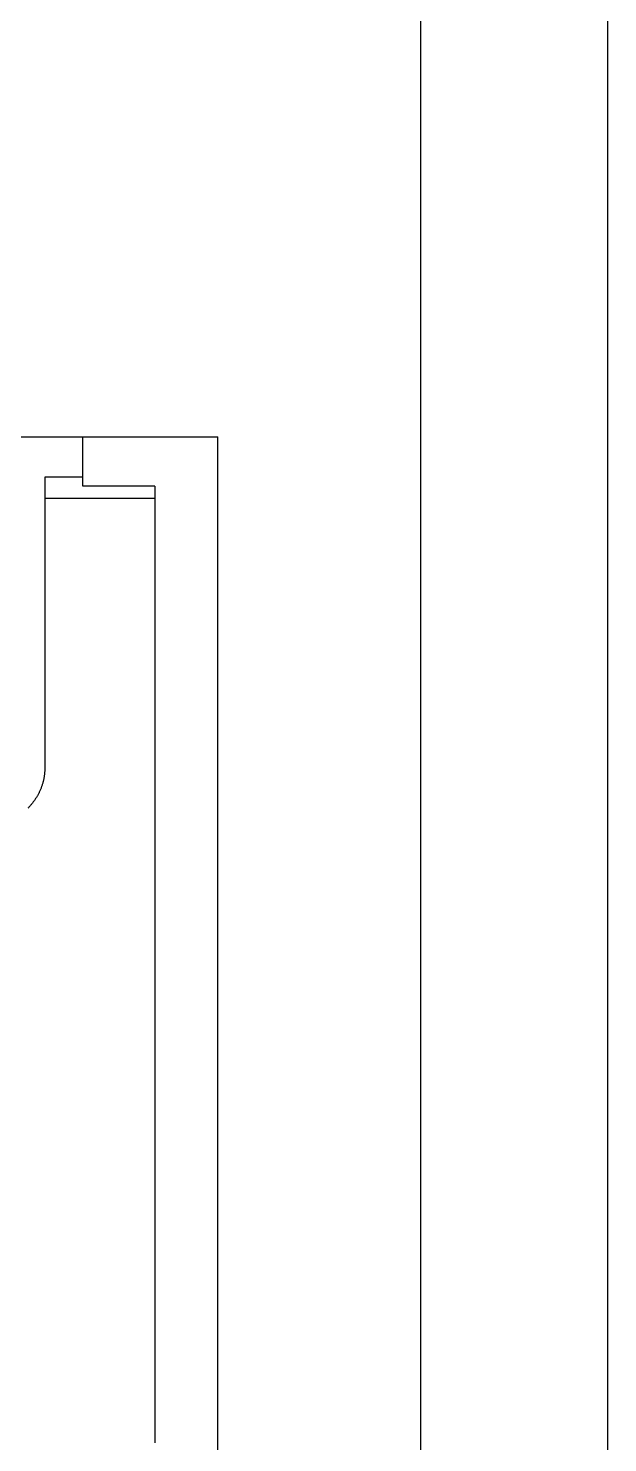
# Model space of a CAD drawing. Header units: inches. Extents: x 9000 to 22395, y 8106 to 17135.
# Drawn here: x 10586.1 to 10630.9, y 8439.4 to 8548.8 of the extents above; entities that cross this region are included whole.
import ezdxf

# ---------------------------------------------------------------- set-up
doc = ezdxf.new("R2010")
doc.units = ezdxf.units.IN
doc.header["$MEASUREMENT"] = 0
doc.layers.add('20000_FRONT_O', color=7, linetype='Continuous')

msp = doc.modelspace()

# ---------------------------------------------------------------- linework, layer by layer
for p, q in [((10630.89, 8637.48), (10630.89, 8105.62)), ((10616.43, 8628.53), (10616.43, 8114.58))]:
    msp.add_line(p, q)
at = {"layer": '20000_FRONT_O', "linetype": 'Continuous'}
for p, q in [((10585.48, 8517.17), (10600.76, 8517.17)), ((10590.32, 8513.38), (10590.32, 8517.17)), ((10600.76, 8294.99), (10600.76, 8517.17)), ((10587.38, 8514.06), (10587.38, 8491.62)), ((10590.32, 8514.06), (10587.38, 8514.06)), ((10595.87, 8513.38), (10590.32, 8513.38)), ((10595.87, 8513.38), (10595.87, 8439.41)), ((10595.87, 8512.41), (10587.38, 8512.41))]:
    msp.add_line(p, q, dxfattribs=at)
msp.add_lwpolyline([(10587.38, 8491.62), (10587.38, 8491.57), (10587.38, 8491.51), (10587.38, 8491.46), (10587.37, 8491.41), (10587.37, 8491.35), (10587.37, 8491.3), (10587.36, 8491.25), (10587.36, 8491.2), (10587.35, 8491.14), (10587.35, 8491.09), (10587.34, 8491.04), (10587.33, 8490.99), (10587.32, 8490.93), (10587.32, 8490.88), (10587.31, 8490.83), (10587.3, 8490.78), (10587.29, 8490.72), (10587.28, 8490.67), (10587.26, 8490.62), (10587.25, 8490.57), (10587.24, 8490.52), (10587.23, 8490.47), (10587.21, 8490.41), (10587.2, 8490.36), (10587.18, 8490.31), (10587.16, 8490.26), (10587.15, 8490.21), (10587.13, 8490.16), (10587.11, 8490.11), (10587.09, 8490.06), (10587.08, 8490.01), (10587.06, 8489.96), (10587.04, 8489.91), (10587.01, 8489.86), (10586.99, 8489.81), (10586.97, 8489.76), (10586.95, 8489.72), (10586.93, 8489.67), (10586.9, 8489.62), (10586.88, 8489.57), (10586.85, 8489.53), (10586.83, 8489.48), (10586.8, 8489.43), (10586.78, 8489.39), (10586.75, 8489.34), (10586.72, 8489.3), (10586.69, 8489.25), (10586.66, 8489.21), (10586.64, 8489.16), (10586.61, 8489.12), (10586.58, 8489.07), (10586.54, 8489.03), (10586.51, 8488.99), (10586.48, 8488.95), (10586.45, 8488.9), (10586.42, 8488.86), (10586.38, 8488.82), (10586.35, 8488.78), (10586.31, 8488.74), (10586.28, 8488.7), (10586.24, 8488.66), (10586.21, 8488.62), (10586.17, 8488.58), (10586.13, 8488.54), (10586.1, 8488.5), (10586.06, 8488.46)], dxfattribs=at)

doc.saveas('drawing.dxf')
